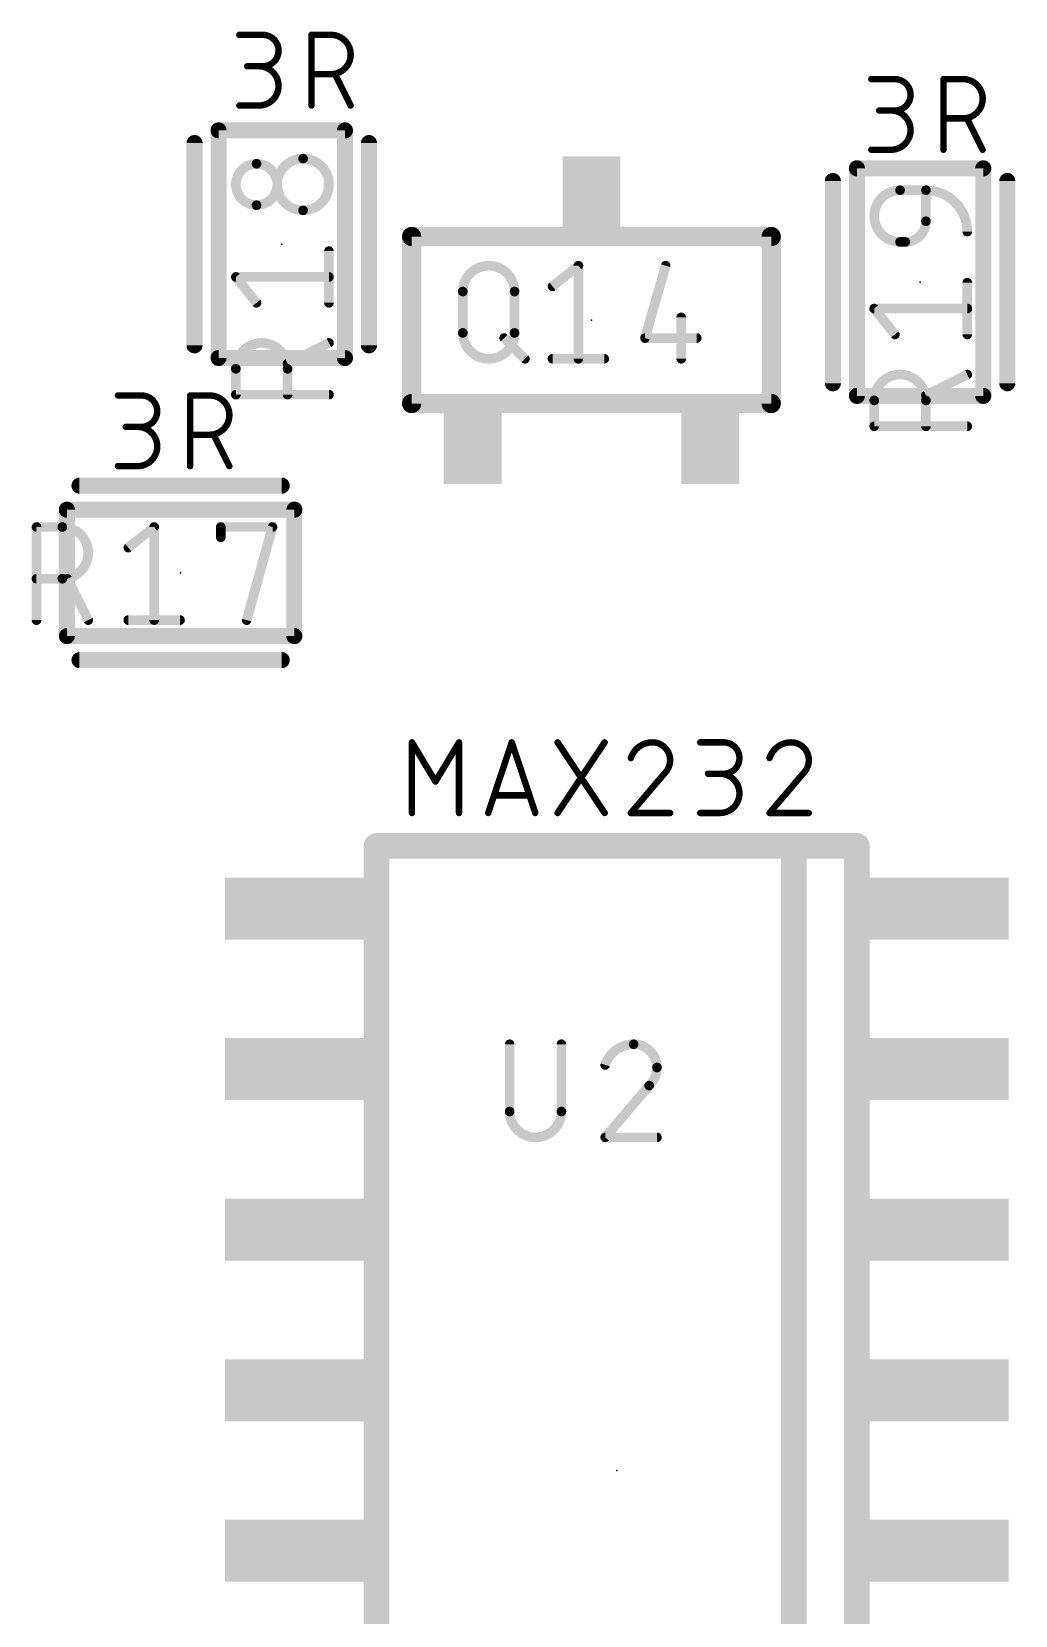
# Model space of a CAD drawing. Extents: x -0.1 to 70.1, y -0.1 to 54.
# Drawn here: x 28.82 to 36.6, y 11.05 to 23.58 of the extents above; entities that cross this region are included whole.
import ezdxf

# ---------------------------------------------------------------- set-up
doc = ezdxf.new("R2010")
doc.units = 0
for name, color, linetype in [('21', 253, 'CONTINUOUS'), ('23', 53, 'CONTINUOUS'), ('25', 253, 'CONTINUOUS'), ('27', 253, 'CONTINUOUS'), ('51', 253, 'CONTINUOUS')]:
    doc.layers.add(name, color=color, linetype=linetype)

# ---------------------------------------------------------------- blocks, each defined once
blk = doc.blocks.new('RECT')
blk.add_solid([(-0.5, -0.5), (0.5, -0.5), (-0.5, 0.5), (0.5, 0.5)])

msp = doc.modelspace()

# ---------------------------------------------------------------- linework, layer by layer
at = {"layer": '21'}
for points, const_width in [([(30.11, 21.1), (30.11, 22.7)], 0.127), ([(31.49, 21.1), (31.49, 22.7)], 0.127), ([(35.16, 20.8), (35.16, 22.4)], 0.127), ([(36.54, 20.8), (36.54, 22.4)], 0.127), ([(29.2, 19.99), (30.8, 19.99)], 0.127), ([(29.2, 18.61), (30.8, 18.61)], 0.127), ([(34.85, 17.14), (35.35, 17.14)], 0.2032)]:
    msp.add_lwpolyline(points, dxfattribs=dict(at, const_width=const_width))
for points, const_width in [([(30.1418, 22.7, 1), (30.0783, 22.7)], 0.0635), ([(31.5218, 22.7, 1), (31.4583, 22.7)], 0.0635), ([(35.1918, 22.4, 1), (35.1283, 22.4)], 0.0635), ([(36.5718, 22.4, 1), (36.5082, 22.4)], 0.0635), ([(30.0783, 21.1, 1), (30.1418, 21.1)], 0.0635), ([(31.4583, 21.1, 1), (31.5218, 21.1)], 0.0635), ([(35.1283, 20.8, 1), (35.1918, 20.8)], 0.0635), ([(36.5082, 20.8, 1), (36.5718, 20.8)], 0.0635), ([(29.2, 20.0218, 1), (29.2, 19.9583)], 0.0635), ([(30.8, 19.9583, 1), (30.8, 20.0218)], 0.0635), ([(29.2, 18.6417, 1), (29.2, 18.5783)], 0.0635), ([(30.8, 18.5783, 1), (30.8, 18.6417)], 0.0635), ([(34.85, 17.1908, 1), (34.85, 17.0892)], 0.1016), ([(35.35, 17.0892, 1), (35.35, 17.1908)], 0.1016)]:
    msp.add_lwpolyline(points, format="xyb", dxfattribs=dict(at, const_width=const_width))
at = {"layer": '23'}
for p in [(30.8, 21.9), (35.85, 21.6), (33.25, 21.3), (30, 19.3), (33.45, 12.2)]:
    msp.add_point(p, dxfattribs=at)
at = {"layer": '25'}
for points, const_width in [([(30.6006, 22.5359, 1), (30.6006, 22.2086)], 0.0762), ([(30.6006, 22.2086, 1), (30.6006, 22.5359)], 0.0762), ([(30.6006, 22.555, 1), (30.6006, 22.5169)], 0.0381), ([(30.6006, 22.5169, 1), (30.6006, 22.555)], 0.0381), ([(30.9689, 22.5769, 1), (30.9689, 22.1676)], 0.0762), ([(30.9689, 22.1676, 1), (30.9689, 22.5769)], 0.0762), ([(30.9689, 22.5959, 1), (30.9689, 22.5578)], 0.0381), ([(30.9689, 22.5578, 1), (30.9689, 22.5959)], 0.0381), ([(35.6916, 22.3269, 1), (35.6916, 21.9176)], 0.0762), ([(35.6916, 22.3459, 1), (35.6916, 22.3078)], 0.0381), ([(35.6916, 22.3078, 1), (35.6916, 22.3459)], 0.0381), ([(35.9152, 22.3269, 1), (35.8771, 22.3269)], 0.0381), ([(36.2236, 21.9995, 0.4142), (35.8962, 22.3269)], 0.0762), ([(35.8962, 22.3459, 1), (35.8962, 22.3078)], 0.0381), ([(35.8962, 22.3078, 1), (35.8962, 22.3459)], 0.0381), ([(30.6006, 22.2276, 1), (30.6006, 22.1895)], 0.0381), ([(30.6006, 22.1895, 1), (30.6006, 22.2276)], 0.0381), ([(30.9689, 22.1867, 1), (30.9689, 22.1486)], 0.0381), ([(30.9689, 22.1486, 1), (30.9689, 22.1867)], 0.0381), ([(35.7325, 21.9176, 0.4142), (35.8962, 22.0813)], 0.0762), ([(35.9152, 22.0813, 1), (35.8771, 22.0813)], 0.0381), ([(35.8771, 22.0813, 1), (35.9152, 22.0813)], 0.0381), ([(35.6916, 21.9367, 1), (35.6916, 21.8986)], 0.0381), ([(35.6916, 21.8986, 1), (35.6916, 21.9367)], 0.0381), ([(35.7325, 21.9367, 1), (35.7325, 21.8986)], 0.0381), ([(35.7325, 21.8986, 1), (35.7325, 21.9367)], 0.0381), ([(36.2045, 21.9995, 1), (36.2426, 21.9995)], 0.0381), ([(31.1926, 21.8453, 1), (31.1545, 21.8453)], 0.0381), ([(30.437, 21.6598, 1), (30.437, 21.6217)], 0.0381), ([(30.4518, 21.6526, 1), (30.4221, 21.6288)], 0.0381), ([(31.1736, 21.6217, 1), (31.1736, 21.6598)], 0.0381), ([(32.6419, 21.5255, 1), (32.2326, 21.5255)], 0.0762), ([(33.1658, 21.7302, 1), (33.1277, 21.7302)], 0.0381), ([(33.1587, 21.7153, 1), (33.1349, 21.745)], 0.0381), ([(33.8557, 21.7249, 1), (33.8191, 21.7354)], 0.0381), ([(32.2517, 21.5255, 1), (32.2136, 21.5255)], 0.0381), ([(32.6609, 21.5255, 1), (32.6228, 21.5255)], 0.0381), ([(32.9303, 21.5813, 1), (32.9541, 21.5516)], 0.0381), ([(36.2426, 21.5953, 1), (36.2045, 21.5953)], 0.0381), ([(30.5858, 21.4242, 1), (30.6155, 21.448)], 0.0381), ([(31.1545, 21.4361, 1), (31.1926, 21.4361)], 0.0381), ([(32.2136, 21.5255, 1), (32.2517, 21.5255)], 0.0381), ([(32.6228, 21.5255, 1), (32.6609, 21.5255)], 0.0381), ([(35.487, 21.4098, 1), (35.487, 21.3717)], 0.0381), ([(35.5018, 21.4026, 1), (35.4721, 21.3788)], 0.0381), ([(36.2236, 21.3717, 1), (36.2236, 21.4098)], 0.0381), ([(33.9792, 21.3209, 1), (33.9411, 21.3209)], 0.0381), ([(32.2326, 21.1982, 1), (32.6419, 21.1982)], 0.0762), ([(32.2517, 21.1982, 1), (32.2136, 21.1982)], 0.0381), ([(32.2136, 21.1982, 1), (32.2517, 21.1982)], 0.0381), ([(32.5735, 21.1707, 1), (32.5465, 21.1438)], 0.0381), ([(32.6609, 21.1982, 1), (32.6228, 21.1982)], 0.0381), ([(32.6228, 21.1982, 1), (32.6609, 21.1982)], 0.0381), ([(33.6737, 21.1763, 1), (33.6737, 21.1382)], 0.0381), ([(33.6554, 21.1625, 1), (33.692, 21.152)], 0.0381), ([(34.0829, 21.1382, 1), (34.0829, 21.1763)], 0.0381), ([(35.6358, 21.1742, 1), (35.6655, 21.198)], 0.0381), ([(36.2045, 21.1861, 1), (36.2426, 21.1861)], 0.0381), ([(30.8462, 20.9143, 1), (30.437, 20.9143)], 0.0762), ([(31.1821, 21.1019, 1), (31.165, 21.136)], 0.0381), ([(30.456, 20.9143, 1), (30.4179, 20.9143)], 0.0381), ([(30.4179, 20.9143, 1), (30.456, 20.9143)], 0.0381), ([(30.8377, 20.9723, 1), (30.8547, 20.9382)], 0.0381), ([(30.8652, 20.9143, 1), (30.8271, 20.9143)], 0.0381), ([(30.8271, 20.9143, 1), (30.8652, 20.9143)], 0.0381), ([(32.7102, 20.9801, 1), (32.7372, 21.007)], 0.0381), ([(32.9422, 21.0126, 1), (32.9422, 20.9745)], 0.0381), ([(33.1277, 20.9936, 1), (33.1658, 20.9936)], 0.0381), ([(33.3514, 20.9745, 1), (33.3514, 21.0126)], 0.0381), ([(33.9411, 20.9936, 1), (33.9792, 20.9936)], 0.0381), ([(35.8962, 20.6643, 1), (35.487, 20.6643)], 0.0762), ([(36.2321, 20.8519, 1), (36.215, 20.886)], 0.0381), ([(30.4179, 20.7097, 1), (30.456, 20.7097)], 0.0381), ([(30.437, 20.7288, 1), (30.437, 20.6907)], 0.0381), ([(30.8271, 20.7097, 1), (30.8652, 20.7097)], 0.0381), ([(31.1736, 20.6907, 1), (31.1736, 20.7288)], 0.0381), ([(35.506, 20.6643, 1), (35.4679, 20.6643)], 0.0381), ([(35.4679, 20.6643, 1), (35.506, 20.6643)], 0.0381), ([(35.9152, 20.6643, 1), (35.8771, 20.6643)], 0.0381), ([(35.8771, 20.6643, 1), (35.9152, 20.6643)], 0.0381), ([(35.8877, 20.7223, 1), (35.9047, 20.6882)], 0.0381), ([(35.487, 20.4788, 1), (35.487, 20.4407)], 0.0381), ([(35.4679, 20.4597, 1), (35.506, 20.4597)], 0.0381), ([(35.8771, 20.4597, 1), (35.9152, 20.4597)], 0.0381), ([(36.2236, 20.4407, 1), (36.2236, 20.4788)], 0.0381), ([(28.8788, 19.663, 1), (28.8407, 19.663)], 0.0381), ([(28.8597, 19.6821, 1), (28.8597, 19.644)], 0.0381), ([(29.0643, 19.2538, 1), (29.0643, 19.663)], 0.0762), ([(29.0643, 19.6821, 1), (29.0643, 19.644)], 0.0381), ([(29.0643, 19.644, 1), (29.0643, 19.6821)], 0.0381), ([(29.8098, 19.663, 1), (29.7717, 19.663)], 0.0381), ([(29.8026, 19.6482, 1), (29.7788, 19.6779)], 0.0381), ([(30.3176, 19.6821, 1), (30.3176, 19.644)], 0.0381), ([(30.3367, 19.663, 1), (30.2986, 19.663)], 0.0381), ([(30.7452, 19.6579, 1), (30.7085, 19.6681)], 0.0381), ([(30.7269, 19.644, 1), (30.7269, 19.6821)], 0.0381), ([(30.2986, 19.5812, 1), (30.3367, 19.5812)], 0.0381), ([(29.5742, 19.5142, 1), (29.598, 19.4845)], 0.0381), ([(28.8597, 19.2729, 1), (28.8597, 19.2348)], 0.0381), ([(29.0643, 19.2729, 1), (29.0643, 19.2348)], 0.0381), ([(29.0643, 19.2348, 1), (29.0643, 19.2729)], 0.0381), ([(29.1223, 19.2623, 1), (29.0882, 19.2453)], 0.0381), ([(28.8407, 18.9264, 1), (28.8788, 18.9264)], 0.0381), ([(29.2519, 18.9179, 1), (29.286, 18.935)], 0.0381), ([(29.5861, 18.9455, 1), (29.5861, 18.9074)], 0.0381), ([(29.7717, 18.9264, 1), (29.8098, 18.9264)], 0.0381), ([(29.9953, 18.9074, 1), (29.9953, 18.9455)], 0.0381), ([(30.5039, 18.9315, 1), (30.5406, 18.9213)], 0.0381), ([(31.8428, 17.9596, 1), (31.8174, 17.9596)], 0.0254), ([(31.8409, 17.9661, 1), (31.8192, 17.9531)], 0.0254), ([(32.2153, 17.9596, 1), (32.1899, 17.9596)], 0.0254), ([(32.2135, 17.9531, 1), (32.1917, 17.9661)], 0.0254), ([(32.6319, 17.9636, 1), (32.6078, 17.9556)], 0.0254), ([(32.6319, 17.9556, 1), (32.6078, 17.9636)], 0.0254), ([(32.9928, 17.9666, 1), (32.9716, 17.9526)], 0.0254), ([(33.3653, 17.9526, 1), (33.3442, 17.9666)], 0.0254), ([(33.7326, 17.9596, 0.3252), (33.5619, 17.8354)], 0.0508), ([(33.8723, 17.8199, 0.4142), (33.7326, 17.9596)], 0.0508), ([(33.7326, 17.9723, 1), (33.7326, 17.9469)], 0.0254), ([(33.7326, 17.9469, 1), (33.7326, 17.9723)], 0.0254), ([(34.1105, 17.9723, 1), (34.1105, 17.9469)], 0.0254), ([(34.2968, 17.7112, 1), (34.2968, 17.9596)], 0.0508), ([(34.2968, 17.9723, 1), (34.2968, 17.9469)], 0.0254), ([(34.2968, 17.9469, 1), (34.2968, 17.9723)], 0.0254), ([(34.8299, 17.9596, 0.3252), (34.6592, 17.8354)], 0.0508), ([(34.9696, 17.8199, 0.4142), (34.8299, 17.9596)], 0.0508), ([(34.8299, 17.9723, 1), (34.8299, 17.9469)], 0.0254), ([(34.8299, 17.9469, 1), (34.8299, 17.9723)], 0.0254), ([(33.5498, 17.8393, 1), (33.574, 17.8315)], 0.0254), ([(33.8258, 17.7112, 0.2053), (33.8723, 17.8199)], 0.0508), ([(33.885, 17.8199, 1), (33.8596, 17.8199)], 0.0254), ([(33.8596, 17.8199, 1), (33.885, 17.8199)], 0.0254), ([(34.6471, 17.8393, 1), (34.6712, 17.8315)], 0.0254), ([(34.923, 17.7112, 0.2053), (34.9696, 17.8199)], 0.0508), ([(34.9823, 17.8199, 1), (34.9569, 17.8199)], 0.0254), ([(34.9569, 17.8199, 1), (34.9823, 17.8199)], 0.0254), ([(32.0054, 17.6557, 1), (32.0272, 17.6426)], 0.0254), ([(32.0054, 17.6426, 1), (32.0272, 17.6557)], 0.0254), ([(33.817, 17.7204, 1), (33.8345, 17.702)], 0.0254), ([(33.8354, 17.703, 1), (33.8161, 17.7195)], 0.0254), ([(34.1726, 17.7239, 1), (34.1726, 17.6985)], 0.0254), ([(34.2657, 17.4008, 1), (34.2657, 17.7112)], 0.0508), ([(34.2657, 17.7239, 1), (34.2657, 17.6985)], 0.0254), ([(34.2968, 17.7239, 1), (34.2968, 17.6985)], 0.0254), ([(34.2968, 17.6985, 1), (34.2968, 17.7239)], 0.0254), ([(34.9143, 17.7204, 1), (34.9318, 17.702)], 0.0254), ([(34.9327, 17.703, 1), (34.9134, 17.7195)], 0.0254), ([(32.4801, 17.5532, 1), (32.4801, 17.5278)], 0.0254), ([(32.7595, 17.5278, 1), (32.7595, 17.5532)], 0.0254), ([(31.8174, 17.4008, 1), (31.8428, 17.4008)], 0.0254), ([(32.1899, 17.4008, 1), (32.2153, 17.4008)], 0.0254), ([(32.4215, 17.4048, 1), (32.4456, 17.3968)], 0.0254), ([(32.794, 17.3968, 1), (32.8181, 17.4048)], 0.0254), ([(32.9716, 17.4078, 1), (32.9928, 17.3938)], 0.0254), ([(33.3442, 17.3938, 1), (33.3653, 17.4078)], 0.0254), ([(33.5619, 17.4135, 1), (33.5619, 17.3881)], 0.0254), ([(33.5522, 17.409, 1), (33.5716, 17.3926)], 0.0254), ([(33.8723, 17.3881, 1), (33.8723, 17.4135)], 0.0254), ([(34.1105, 17.4135, 1), (34.1105, 17.3881)], 0.0254), ([(34.2657, 17.4135, 1), (34.2657, 17.3881)], 0.0254), ([(34.2657, 17.3881, 1), (34.2657, 17.4135)], 0.0254), ([(34.6592, 17.4135, 1), (34.6592, 17.3881)], 0.0254), ([(34.6495, 17.409, 1), (34.6688, 17.3926)], 0.0254), ([(34.9696, 17.3881, 1), (34.9696, 17.4135)], 0.0254), ([(32.6222, 15.5717, 1), (32.5841, 15.5717)], 0.0381), ([(33.0314, 15.5717, 1), (32.9933, 15.5717)], 0.0381), ([(33.5841, 15.5717, 0.3252), (33.359, 15.408)], 0.0762), ([(33.7682, 15.3876, 0.4142), (33.5841, 15.5717)], 0.0762), ([(33.5841, 15.5907, 1), (33.5841, 15.5526)], 0.0381), ([(33.5841, 15.5527, 1), (33.5841, 15.5907)], 0.0381), ([(33.3409, 15.4139, 1), (33.3771, 15.4021)], 0.0381), ([(33.7068, 15.2443, 0.2053), (33.7682, 15.3876)], 0.0762), ([(33.7873, 15.3875, 1), (33.7492, 15.3876)], 0.0381), ([(33.7214, 15.232, 1), (33.6923, 15.2567)], 0.0381), ([(33.7492, 15.3876, 1), (33.7873, 15.3876)], 0.0381), ([(33.6937, 15.2581, 1), (33.72, 15.2305)], 0.0381), ([(32.6031, 15.0397, 1), (33.0123, 15.0397)], 0.0762), ([(32.6222, 15.0397, 1), (32.5841, 15.0397)], 0.0381), ([(32.5841, 15.0397, 1), (32.6222, 15.0397)], 0.0381), ([(33.0314, 15.0397, 1), (32.9933, 15.0397)], 0.0381), ([(32.9933, 15.0397, 1), (33.0314, 15.0397)], 0.0381), ([(33.359, 14.8542, 1), (33.359, 14.8161)], 0.0381), ([(33.3445, 14.8474, 1), (33.3735, 14.8228)], 0.0381), ([(33.7682, 14.8161, 1), (33.7682, 14.8542)], 0.0381)]:
    msp.add_lwpolyline(points, format="xyb", dxfattribs=dict(at, const_width=const_width))
for points, const_width in [([(35.6916, 22.3269), (35.8962, 22.3269)], 0.0762), ([(35.8962, 22.3269), (35.8962, 22.0813)], 0.0762), ([(35.7325, 21.9176), (35.6916, 21.9176)], 0.0762), ([(31.1736, 21.4361), (31.1736, 21.8453)], 0.0762), ([(30.6006, 21.4361), (30.437, 21.6407)], 0.0762), ([(30.437, 21.6407), (31.1736, 21.6407)], 0.0762), ([(32.9422, 21.5665), (33.1468, 21.7302)], 0.0762), ([(33.1468, 21.7302), (33.1468, 20.9936)], 0.0762), ([(33.8374, 21.7302), (33.6737, 21.1572)], 0.0762), ([(32.2326, 21.1982), (32.2326, 21.5255)], 0.0762), ([(32.6419, 21.5255), (32.6419, 21.1982)], 0.0762), ([(36.2236, 21.1861), (36.2236, 21.5953)], 0.0762), ([(35.6506, 21.1861), (35.487, 21.3907)], 0.0762), ([(35.487, 21.3907), (36.2236, 21.3907)], 0.0762), ([(33.9602, 21.3209), (33.9602, 20.9936)], 0.0762), ([(32.56, 21.1572), (32.7237, 20.9936)], 0.0762), ([(33.6737, 21.1572), (34.0829, 21.1572)], 0.0762), ([(31.1736, 21.1189), (30.8462, 20.9552)], 0.0762), ([(30.437, 20.7097), (30.437, 20.9143)], 0.0762), ([(30.8462, 20.9143), (30.8462, 20.7097)], 0.0762), ([(32.9422, 20.9936), (33.3514, 20.9936)], 0.0762), ([(36.2236, 20.8689), (35.8962, 20.7052)], 0.0762), ([(31.1736, 20.7097), (30.437, 20.7097)], 0.0762), ([(35.487, 20.4597), (35.487, 20.6643)], 0.0762), ([(35.8962, 20.6643), (35.8962, 20.4597)], 0.0762), ([(36.2236, 20.4597), (35.487, 20.4597)], 0.0762), ([(28.8597, 18.9264), (28.8597, 19.663)], 0.0762), ([(28.8597, 19.663), (29.0643, 19.663)], 0.0762), ([(29.5861, 19.4994), (29.7907, 19.663)], 0.0762), ([(29.7907, 19.663), (29.7907, 18.9264)], 0.0762), ([(30.3176, 19.5812), (30.3176, 19.663)], 0.0762), ([(30.3176, 19.663), (30.7269, 19.663)], 0.0762), ([(30.7269, 19.663), (30.5223, 18.9264)], 0.0762), ([(29.0643, 19.2538), (28.8597, 19.2538)], 0.0762), ([(29.2689, 18.9264), (29.1053, 19.2538)], 0.0762), ([(29.5861, 18.9264), (29.9953, 18.9264)], 0.0762), ([(31.8301, 17.4008), (31.8301, 17.9596)], 0.0508), ([(31.8301, 17.9596), (32.0163, 17.6492)], 0.0508), ([(32.0163, 17.6492), (32.2026, 17.9596)], 0.0508), ([(32.2026, 17.9596), (32.2026, 17.4008)], 0.0508), ([(32.4336, 17.4008), (32.6198, 17.9596)], 0.0508), ([(32.6198, 17.9596), (32.8061, 17.4008)], 0.0508), ([(32.9822, 17.4008), (33.3547, 17.9596)], 0.0508), ([(32.9822, 17.9596), (33.3547, 17.4008)], 0.0508), ([(34.1105, 17.9596), (34.2968, 17.9596)], 0.0508), ([(33.8258, 17.7112), (33.5619, 17.4008)], 0.0508), ([(34.2968, 17.7112), (34.1726, 17.7112)], 0.0508), ([(34.923, 17.7112), (34.6592, 17.4008)], 0.0508), ([(32.7595, 17.5405), (32.4801, 17.5405)], 0.0508), ([(33.5619, 17.4008), (33.8723, 17.4008)], 0.0508), ([(34.1105, 17.4008), (34.2657, 17.4008)], 0.0508), ([(34.6592, 17.4008), (34.9696, 17.4008)], 0.0508), ([(32.6031, 15.5717), (32.6031, 15.0397)], 0.0762), ([(33.0123, 15.0397), (33.0123, 15.5717)], 0.0762), ([(33.7068, 15.2443), (33.359, 14.8351)], 0.0762), ([(33.359, 14.8351), (33.7682, 14.8351)], 0.0762)]:
    msp.add_lwpolyline(points, dxfattribs=dict(at, const_width=const_width))
at = {"layer": '27', "const_width": 0.0508}
for points in [[(30.4644, 23.5555), (30.6507, 23.5555)], [(31.0349, 22.9967), (31.0349, 23.5555)], [(31.0349, 23.5555), (31.1902, 23.5555)], [(30.6507, 23.3072), (30.5265, 23.3072)], [(31.1902, 23.2451), (31.0349, 23.2451)], [(31.3454, 22.9967), (31.2212, 23.2451)], [(35.4644, 23.2055), (35.6507, 23.2055)], [(36.0349, 22.6467), (36.0349, 23.2055)], [(36.0349, 23.2055), (36.1902, 23.2055)], [(30.4644, 22.9967), (30.6196, 22.9967)], [(35.6507, 22.9572), (35.5265, 22.9572)], [(36.1902, 22.8951), (36.0349, 22.8951)], [(36.3454, 22.6467), (36.2212, 22.8951)], [(35.4644, 22.6467), (35.6196, 22.6467)], [(29.5046, 20.7033), (29.6909, 20.7033)], [(30.0752, 20.1445), (30.0752, 20.7033)], [(30.0752, 20.7033), (30.2304, 20.7033)], [(29.6909, 20.4549), (29.5667, 20.4549)], [(30.2304, 20.3928), (30.0752, 20.3928)], [(30.3856, 20.1445), (30.2614, 20.3928)], [(29.5046, 20.1445), (29.6598, 20.1445)]]:
    msp.add_lwpolyline(points, dxfattribs=at)
at = {"layer": '27'}
for points, const_width in [([(30.4644, 23.5682, 1), (30.4644, 23.5428)], 0.0254), ([(30.6507, 23.3072, 1), (30.6507, 23.5555)], 0.0508), ([(30.6507, 23.5682, 1), (30.6507, 23.5428)], 0.0254), ([(30.6507, 23.5428, 1), (30.6507, 23.5682)], 0.0254), ([(31.0476, 23.5555, 1), (31.0222, 23.5555)], 0.0254), ([(31.0349, 23.5682, 1), (31.0349, 23.5428)], 0.0254), ([(31.1902, 23.2451, 1), (31.1902, 23.5555)], 0.0508), ([(31.1902, 23.5682, 1), (31.1902, 23.5428)], 0.0254), ([(31.1902, 23.5428, 1), (31.1902, 23.5682)], 0.0254), ([(30.5265, 23.3199, 1), (30.5265, 23.2945)], 0.0254), ([(30.6196, 22.9967, 1), (30.6196, 23.3072)], 0.0508), ([(30.6196, 23.3199, 1), (30.6196, 23.2945)], 0.0254), ([(30.6507, 23.3199, 1), (30.6507, 23.2945)], 0.0254), ([(30.6507, 23.2945, 1), (30.6507, 23.3199)], 0.0254), ([(31.0349, 23.2578, 1), (31.0349, 23.2324)], 0.0254), ([(31.1902, 23.2578, 1), (31.1902, 23.2324)], 0.0254), ([(31.1902, 23.2324, 1), (31.1902, 23.2578)], 0.0254), ([(31.2326, 23.2508, 1), (31.2098, 23.2394)], 0.0254), ([(35.4644, 23.2182, 1), (35.4644, 23.1928)], 0.0254), ([(35.6507, 22.9572, 1), (35.6507, 23.2055)], 0.0508), ([(35.6507, 23.2182, 1), (35.6507, 23.1928)], 0.0254), ([(35.6507, 23.1928, 1), (35.6507, 23.2182)], 0.0254), ([(36.0476, 23.2055, 1), (36.0222, 23.2055)], 0.0254), ([(36.0349, 23.2182, 1), (36.0349, 23.1928)], 0.0254), ([(36.1902, 22.8951, 1), (36.1902, 23.2055)], 0.0508), ([(36.1902, 23.2182, 1), (36.1902, 23.1928)], 0.0254), ([(36.1902, 23.1928, 1), (36.1902, 23.2182)], 0.0254), ([(30.4644, 23.0094, 1), (30.4644, 22.984)], 0.0254), ([(30.6196, 23.0094, 1), (30.6196, 22.984)], 0.0254), ([(30.6196, 22.984, 1), (30.6196, 23.0094)], 0.0254), ([(31.0222, 22.9967, 1), (31.0476, 22.9967)], 0.0254), ([(31.334, 22.9911, 1), (31.3567, 23.0024)], 0.0254), ([(35.5265, 22.9699, 1), (35.5265, 22.9445)], 0.0254), ([(35.6196, 22.6467, 1), (35.6196, 22.9572)], 0.0508), ([(35.6196, 22.9699, 1), (35.6196, 22.9445)], 0.0254), ([(35.6507, 22.9699, 1), (35.6507, 22.9445)], 0.0254), ([(35.6507, 22.9445, 1), (35.6507, 22.9699)], 0.0254), ([(36.0349, 22.9078, 1), (36.0349, 22.8824)], 0.0254), ([(36.1902, 22.9078, 1), (36.1902, 22.8824)], 0.0254), ([(36.1902, 22.8824, 1), (36.1902, 22.9078)], 0.0254), ([(36.2326, 22.9008, 1), (36.2098, 22.8894)], 0.0254), ([(35.4644, 22.6594, 1), (35.4644, 22.634)], 0.0254), ([(35.6196, 22.6594, 1), (35.6196, 22.634)], 0.0254), ([(35.6196, 22.634, 1), (35.6196, 22.6594)], 0.0254), ([(36.0222, 22.6467, 1), (36.0476, 22.6467)], 0.0254), ([(36.334, 22.6411, 1), (36.3567, 22.6524)], 0.0254), ([(29.5046, 20.716, 1), (29.5046, 20.6906)], 0.0254), ([(29.6909, 20.4549, 1), (29.6909, 20.7033)], 0.0508), ([(29.6909, 20.716, 1), (29.6909, 20.6906)], 0.0254), ([(29.6909, 20.6906, 1), (29.6909, 20.716)], 0.0254), ([(30.0879, 20.7033, 1), (30.0625, 20.7033)], 0.0254), ([(30.0752, 20.716, 1), (30.0752, 20.6906)], 0.0254), ([(30.2304, 20.3928, 1), (30.2304, 20.7033)], 0.0508), ([(30.2304, 20.716, 1), (30.2304, 20.6906)], 0.0254), ([(30.2304, 20.6906, 1), (30.2304, 20.716)], 0.0254), ([(29.5667, 20.4676, 1), (29.5667, 20.4422)], 0.0254), ([(29.6598, 20.1445, 1), (29.6598, 20.4549)], 0.0508), ([(29.6598, 20.4676, 1), (29.6598, 20.4422)], 0.0254), ([(29.6909, 20.4676, 1), (29.6909, 20.4422)], 0.0254), ([(29.6909, 20.4422, 1), (29.6909, 20.4676)], 0.0254), ([(30.0752, 20.4055, 1), (30.0752, 20.3801)], 0.0254), ([(30.2304, 20.4055, 1), (30.2304, 20.3801)], 0.0254), ([(30.2304, 20.3801, 1), (30.2304, 20.4055)], 0.0254), ([(30.2728, 20.3985, 1), (30.2501, 20.3871)], 0.0254), ([(29.5046, 20.1572, 1), (29.5046, 20.1318)], 0.0254), ([(29.6598, 20.1572, 1), (29.6598, 20.1318)], 0.0254), ([(29.6598, 20.1318, 1), (29.6598, 20.1572)], 0.0254), ([(30.0625, 20.1445, 1), (30.0879, 20.1445)], 0.0254), ([(30.3742, 20.1388, 1), (30.397, 20.1501)], 0.0254)]:
    msp.add_lwpolyline(points, format="xyb", dxfattribs=dict(at, const_width=const_width))
at = {"layer": '51'}
for points, const_width in [([(30.3, 21), (30.3, 22.8)], 0.127), ([(30.3, 22.8), (31.3, 22.8)], 0.127), ([(31.3, 21), (31.3, 22.8)], 0.127), ([(35.35, 20.7), (35.35, 22.5)], 0.127), ([(35.35, 22.5), (36.35, 22.5)], 0.127), ([(36.35, 20.7), (36.35, 22.5)], 0.127), ([(31.8276, 20.6396), (31.8276, 21.9604)], 0.1524), ([(31.8276, 21.9604), (34.6724, 21.9604)], 0.1524), ([(34.6724, 21.9604), (34.6724, 20.6396)], 0.1524), ([(30.3, 21), (31.3, 21)], 0.127), ([(34.6724, 20.6396), (31.8276, 20.6396)], 0.1524), ([(35.35, 20.7), (36.35, 20.7)], 0.127), ([(29.1, 19.8), (30.9, 19.8)], 0.127), ([(29.1, 19.8), (29.1, 18.8)], 0.127), ([(30.9, 19.8), (30.9, 18.8)], 0.127), ([(29.1, 18.8), (30.9, 18.8)], 0.127), ([(31.55, 7.26), (31.55, 17.14)], 0.2032), ([(31.55, 17.14), (34.85, 17.14)], 0.2032), ([(34.85, 17.14), (34.85, 7.26)], 0.2032), ([(35.35, 17.14), (35.35, 7.26)], 0.2032)]:
    msp.add_lwpolyline(points, dxfattribs=dict(at, const_width=const_width))
for points, const_width in [([(30.3317, 22.8, 1), (30.2683, 22.8)], 0.0635), ([(30.3, 22.8317, 1), (30.3, 22.7683)], 0.0635), ([(31.3317, 22.8, 1), (31.2683, 22.8)], 0.0635), ([(31.3, 22.7683, 1), (31.3, 22.8317)], 0.0635), ([(35.3818, 22.5, 1), (35.3182, 22.5)], 0.0635), ([(35.35, 22.5317, 1), (35.35, 22.4683)], 0.0635), ([(36.3818, 22.5, 1), (36.3182, 22.5)], 0.0635), ([(36.35, 22.4683, 1), (36.35, 22.5317)], 0.0635), ([(31.8657, 21.9604, 1), (31.7895, 21.9604)], 0.0762), ([(31.8276, 21.9985, 1), (31.8276, 21.9223)], 0.0762), ([(34.7105, 21.9604, 1), (34.6343, 21.9604)], 0.0762), ([(34.6724, 21.9223, 1), (34.6724, 21.9985)], 0.0762), ([(30.3, 21.0317, 1), (30.3, 20.9683)], 0.0635), ([(31.3, 20.9683, 1), (31.3, 21.0317)], 0.0635), ([(30.2683, 21, 1), (30.3317, 21)], 0.0635), ([(31.2683, 21, 1), (31.3317, 21)], 0.0635), ([(31.8276, 20.6777, 1), (31.8276, 20.6015)], 0.0762), ([(31.7895, 20.6396, 1), (31.8657, 20.6396)], 0.0762), ([(34.6343, 20.6396, 1), (34.7105, 20.6396)], 0.0762), ([(34.6724, 20.6015, 1), (34.6724, 20.6777)], 0.0762), ([(35.3182, 20.7, 1), (35.3818, 20.7)], 0.0635), ([(35.35, 20.7317, 1), (35.35, 20.6683)], 0.0635), ([(36.3182, 20.7, 1), (36.3818, 20.7)], 0.0635), ([(36.35, 20.6683, 1), (36.35, 20.7317)], 0.0635), ([(29.1, 19.8317, 1), (29.1, 19.7683)], 0.0635), ([(29.1318, 19.8, 1), (29.0683, 19.8)], 0.0635), ([(30.9318, 19.8, 1), (30.8683, 19.8)], 0.0635), ([(30.9, 19.7683, 1), (30.9, 19.8317)], 0.0635), ([(29.1, 18.8317, 1), (29.1, 18.7683)], 0.0635), ([(29.0683, 18.8, 1), (29.1318, 18.8)], 0.0635), ([(30.8683, 18.8, 1), (30.9318, 18.8)], 0.0635), ([(30.9, 18.7683, 1), (30.9, 18.8317)], 0.0635), ([(31.6008, 17.14, 1), (31.4992, 17.14)], 0.1016), ([(31.55, 17.1908, 1), (31.55, 17.0892)], 0.1016), ([(34.9008, 17.14, 1), (34.7992, 17.14)], 0.1016), ([(34.85, 17.0892, 1), (34.85, 17.1908)], 0.1016), ([(35.4008, 17.14, 1), (35.2992, 17.14)], 0.1016)]:
    msp.add_lwpolyline(points, format="xyb", dxfattribs=dict(at, const_width=const_width))

# ---------------------------------------------------------------- block references
for p, xscale, yscale in [((33.25, 22.3034), 0.4573, 0.584), ((32.3094, 20.2958), 0.4588, 0.5859), ((34.1902, 20.296), 0.4564, 0.5857)]:
    msp.add_blockref('RECT', p, dxfattribs=dict(at, xscale=xscale, yscale=yscale))
at = {"layer": '51', "xscale": 0.49, "yscale": 1.1, "rotation": 90}
for p in [(30.9, 16.645), (36, 16.645), (30.9, 15.375), (36, 15.375), (30.9, 14.105), (36, 14.105), (30.9, 12.835), (36, 12.835), (30.9, 11.565), (36, 11.565)]:
    msp.add_blockref('RECT', p, dxfattribs=at)

doc.saveas('drawing.dxf')
